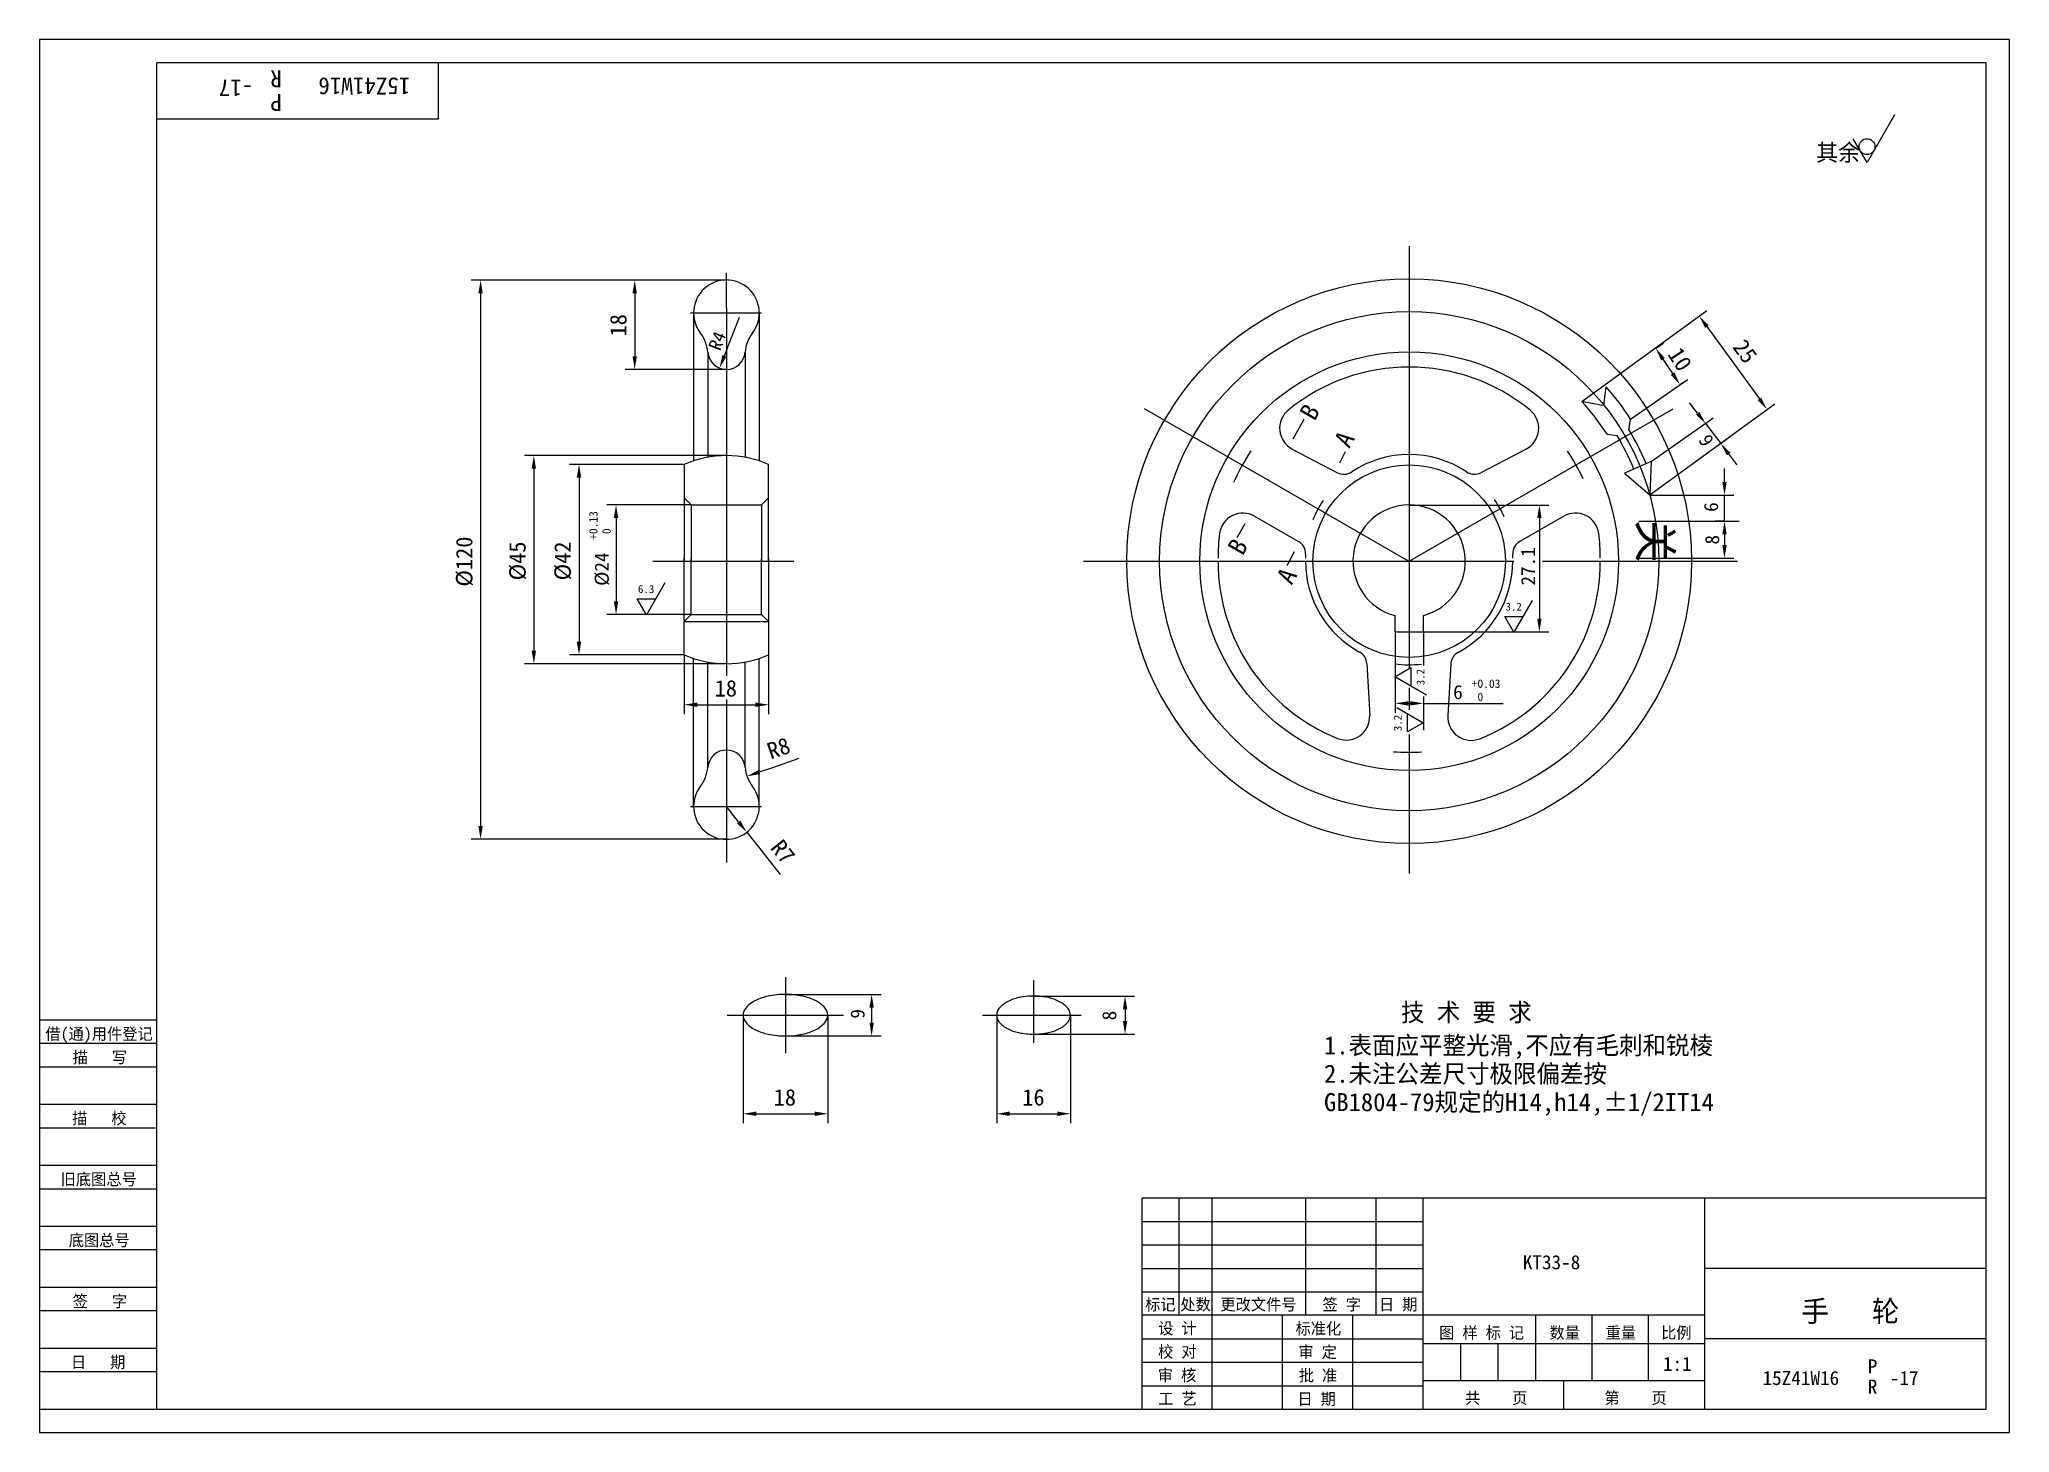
# Model space of a CAD drawing. Header units: metres. Extents: x 0 to 420, y 0 to 297.
import ezdxf

# ---------------------------------------------------------------- set-up
doc = ezdxf.new("R2010")
doc.units = ezdxf.units.M
for name, color, linetype in [('C', 6, 'Continuous'), ('D', 1, 'Continuous'), ('FL', 5, 'Continuous'), ('T', 7, 'Continuous'), ('TL', 4, 'Continuous')]:
    doc.layers.add(name, color=color, linetype=linetype)

# ---------------------------------------------------------------- blocks, each defined once
blk = doc.blocks.new('TUKUN3')
at = {"layer": 'FL'}
for p, q in [((420, 297), (0, 297)), ((0, 297), (0, 0)), ((420, 0), (420, 297)), ((0, 78), (25, 78)), ((0, 70), (25, 70)), ((0, 65), (25, 65)), ((0, 57), (25, 57)), ((0, 52), (25, 52)), ((243, 25), (243, 50)), ((250, 5), (250, 50)), ((270, 25), (270, 50)), ((285, 25), (285, 50)), ((0, 44), (25, 44)), ((235, 45), (295, 45)), ((0, 39), (25, 39)), ((235, 40), (295, 40)), ((235, 35), (295, 35)), ((0, 31), (25, 31)), ((235, 30), (295, 30)), ((0, 26), (25, 26)), ((280, 5), (280, 25)), ((0, 18), (25, 18)), ((235, 20), (295, 20)), ((0, 13), (25, 13)), ((235, 15), (295, 15)), ((235, 10), (295, 10)), ((0, 0), (420, 0))]:
    blk.add_line(p, q, dxfattribs=at)
at = {"layer": 'TL'}
for p, q in [((415, 292), (25, 292)), ((25, 5), (25, 292)), ((85, 292), (85, 280)), ((415, 5), (415, 292)), ((85, 280), (25, 280)), ((0, 88), (25, 88)), ((0, 83), (25, 83)), ((415, 50), (235, 50)), ((235, 50), (235, 5)), ((295, 5), (295, 50)), ((355, 5), (355, 50)), ((415, 35), (355, 35)), ((355, 25), (235, 25)), ((265, 5), (265, 25)), ((319, 11), (319, 25)), ((331, 11), (331, 25)), ((343, 11), (343, 25)), ((295, 19), (355, 19)), ((303, 11), (303, 19)), ((311, 11), (311, 19)), ((415, 20), (355, 20)), ((355, 11), (295, 11)), ((325, 5), (325, 11)), ((0, 5), (415, 5))]:
    blk.add_line(p, q, dxfattribs=at)
at = {"layer": 'T'}
for s, p in [('借(通)用件登记', (1.26, 83.76)), ('描   写', (7.09, 78.76)), ('描   校', (6.98, 65.76)), ('旧底图总号', (4.52, 52.76)), ('底图总号', (6.25, 39.76)), ('签   字', (7.1, 26.76)), ('标记', (235.71, 26.07)), ('处数', (243.22, 26.07)), ('更改文件号', (251.75, 26.07)), ('签 字', (273.53, 26.07)), ('日 期', (285.57, 26.07)), ('设 计', (238.5, 20.99)), ('标准化', (267.77, 20.93)), ('图 样 标 记', (298.4, 20.04)), ('数量', (321.92, 20.04)), ('重量', (333.88, 20.04)), ('比例', (345.7, 20.04)), ('校 对', (238.48, 15.99)), ('审 定', (268.39, 15.93)), ('日   期', (6.72, 13.76)), ('审 核', (238.41, 10.99)), ('批 准', (268.46, 10.93)), ('工 艺', (238.52, 5.99)), ('日 期', (268.18, 5.93)), ('共    页', (303.91, 6.13)), ('第    页', (333.62, 6.13))]:
    blk.add_text(s, height=2.5, dxfattribs=at).set_placement(p)

msp = doc.modelspace()

# ---------------------------------------------------------------- linework, layer by layer
at = {"layer": 'C'}
for p, q in [((292, 252.95), (292, 163.05)), ((146.45, 239.77), (146.45, 247.22)), ((146.45, 239.77), (146.45, 161.32)), ((138.79, 238.69), (153.95, 238.69)), ((291.84, 185.77), (235.55, 218.27)), ((292, 185.77), (348.29, 218.27)), ((130.8, 185.77), (160.85, 185.77)), ((222.61, 185.77), (314.28, 185.77)), ((320.45, 185.77), (362, 185.77)), ((146.45, 156.25), (146.45, 129.77)), ((292, 158.74), (292, 154.09)), ((292, 148.91), (292, 119.22)), ((138.79, 133.49), (153.95, 133.49)), ((146.45, 129.77), (146.45, 121.56)), ((159.03, 97.11), (159.03, 80.88)), ((211.93, 96.37), (211.93, 83.09)), ((146.64, 88.99), (171.42, 88.99)), ((201.06, 88.99), (222.07, 88.99))]:
    msp.add_line(p, q, dxfattribs=at)
msp.add_circle((292, 185.77), 53.19, dxfattribs=at)
at = {"layer": 'D'}
for p, q in [((395.47, 280.9), (389.61, 270.76)), ((389.61, 270.76), (386.68, 275.83)), ((124.9, 245.69), (92.05, 245.69)), ((146.45, 245.69), (124.9, 245.69)), ((94.05, 242.89), (94.05, 129.29)), ((126.9, 242.89), (126.9, 229.46)), ((147.05, 232.15), (149.28, 237.82)), ((328.79, 219.83), (355.44, 239.21)), ((355.47, 235.77), (366.66, 220.38)), ((146.02, 229.55), (147.05, 232.15)), ((344.56, 231.16), (346.22, 232.27)), ((346.11, 228.83), (348.16, 225.75)), ((146.45, 226.66), (124.9, 226.66)), ((339.2, 216.03), (351.26, 224.4)), ((349.72, 223.42), (351.38, 224.52)), ((343.28, 199.91), (369.93, 219.29)), ((353.49, 217.31), (351.79, 219.54)), ((343.58, 207.04), (356.76, 216.23)), ((355.19, 215.09), (356.78, 216.3)), ((355.19, 215.09), (358.41, 210.85)), ((358.41, 210.85), (360.01, 212.06)), ((146.45, 208.27), (103.41, 208.27)), ((137.45, 206.39), (113.03, 206.39)), ((360.11, 208.62), (361.81, 206.39)), ((361.81, 206.39), (361.86, 206.32)), ((105.41, 205.47), (105.41, 166.71)), ((115.03, 203.59), (115.03, 168.58)), ((359.22, 205.47), (359.22, 205.56)), ((359.22, 202.67), (359.22, 205.47)), ((138.93, 197.76), (120.93, 197.76)), ((292, 197.74), (321.76, 197.74)), ((343.27, 199.87), (361.22, 199.87)), ((359.22, 194.27), (359.22, 199.87)), ((122.93, 194.96), (122.93, 177.21)), ((319.76, 194.94), (319.76, 173.48)), ((340.97, 194.27), (362.38, 194.27)), ((359.22, 194.27), (357.22, 194.27)), ((359, 194.27), (361.22, 194.27)), ((359.22, 191.47), (359.22, 188.67)), ((359.22, 191.47), (359.22, 189.21)), ((340.97, 186.41), (361.22, 186.41)), ((133.3, 181.12), (129.39, 174.36)), ((127.44, 177.74), (131.35, 177.74)), ((129.39, 174.36), (127.44, 177.74)), ((318.23, 177.37), (314.33, 170.61)), ((138.93, 174.41), (120.93, 174.41)), ((312.38, 173.99), (316.28, 173.99)), ((314.33, 170.61), (312.38, 173.99)), ((289.01, 170.68), (289.01, 153.46)), ((295.06, 170.68), (295.06, 163.51)), ((295.06, 170.68), (321.76, 170.68)), ((146.45, 163.91), (103.41, 163.91)), ((137.45, 165.78), (113.03, 165.78)), ((137.45, 165.78), (137.45, 153.17)), ((155.45, 165.78), (155.45, 153.17)), ((288.96, 161.12), (292.34, 163.07)), ((295.72, 157.21), (288.96, 161.12)), ((292.34, 163.07), (292.34, 159.16)), ((291.81, 155.46), (292.26, 155.46)), ((295.06, 156.95), (295.06, 153.46)), ((295.06, 155.46), (312.01, 155.46)), ((140.25, 155.17), (152.65, 155.17)), ((289.39, 154.56), (295.02, 151.31)), ((291.64, 149.36), (291.64, 153.26)), ((295.02, 151.31), (291.64, 149.36)), ((295.06, 153.46), (295.06, 149.72)), ((156.38, 141.82), (161.99, 143.74)), ((153.5, 140.83), (156.38, 141.82)), ((149.05, 130.19), (146.45, 133.49)), ((146.45, 126.49), (92.05, 126.49)), ((150.78, 127.99), (154.26, 123.6)), ((154.26, 123.6), (157.93, 118.95)), ((159.03, 93.42), (179.41, 93.42)), ((211.93, 93.06), (233.44, 93.06)), ((150.02, 88.99), (150.02, 65.97)), ((168.05, 88.99), (168.05, 65.97)), ((177.41, 90.62), (177.41, 87.36)), ((204.07, 88.99), (204.07, 65.97)), ((219.81, 88.99), (219.81, 65.97)), ((231.44, 90.26), (231.44, 87.72)), ((159.03, 84.56), (179.41, 84.56)), ((211.93, 84.92), (233.44, 84.92)), ((152.82, 67.97), (165.25, 67.97)), ((206.87, 67.97), (217.01, 67.97))]:
    msp.add_line(p, q, dxfattribs=at)
msp.add_circle((389.61, 274.14), 1.69, dxfattribs=at)
for points in [[(93.58, 242.89), (94.51, 242.89), (94.05, 245.69)], [(126.44, 242.89), (127.37, 242.89), (126.9, 245.69)], [(355.85, 236.05), (355.09, 235.5), (353.82, 238.04)], [(346.5, 229.09), (345.72, 228.57), (344.56, 231.16)], [(126.44, 229.46), (127.37, 229.46), (126.9, 226.66)], [(146.46, 229.38), (145.59, 229.72), (145, 226.94)], [(348.55, 226.01), (347.78, 225.49), (349.72, 223.42)], [(367.04, 220.66), (366.28, 220.11), (368.31, 218.12)], [(353.86, 217.6), (353.12, 217.03), (355.19, 215.09)], [(360.48, 208.9), (359.74, 208.34), (358.41, 210.85)], [(104.94, 205.47), (105.87, 205.47), (105.41, 208.27)], [(114.56, 203.59), (115.5, 203.59), (115.03, 206.39)], [(358.76, 202.67), (359.69, 202.67), (359.22, 199.87)], [(122.46, 194.96), (123.39, 194.96), (122.93, 197.76)], [(319.29, 194.94), (320.23, 194.94), (319.76, 197.74)], [(358.76, 191.47), (359.69, 191.47), (359.22, 194.27)], [(358.76, 191.47), (359.69, 191.47), (359.22, 194.27)], [(358.76, 189.21), (359.69, 189.21), (359.22, 186.41)], [(122.46, 177.21), (123.39, 177.21), (122.93, 174.41)], [(319.29, 173.48), (320.23, 173.48), (319.76, 170.68)], [(114.56, 168.58), (115.5, 168.58), (115.03, 165.78)], [(104.94, 166.71), (105.87, 166.71), (105.41, 163.91)], [(140.25, 155.63), (140.25, 154.7), (137.45, 155.17)], [(152.65, 155.63), (152.65, 154.7), (155.45, 155.17)], [(291.81, 155.92), (291.81, 154.99), (289.01, 155.46)], [(292.26, 155.92), (292.26, 154.99), (295.06, 155.46)], [(153.66, 140.39), (153.35, 141.27), (150.86, 139.92)], [(148.68, 129.9), (149.41, 130.48), (150.78, 127.99)], [(93.58, 129.29), (94.51, 129.29), (94.05, 126.49)], [(176.95, 90.62), (177.88, 90.62), (177.41, 93.42)], [(230.97, 90.26), (231.91, 90.26), (231.44, 93.06)], [(176.95, 87.36), (177.88, 87.36), (177.41, 84.56)], [(230.97, 87.72), (231.91, 87.72), (231.44, 84.92)], [(152.82, 68.44), (152.82, 67.5), (150.02, 67.97)], [(165.25, 68.44), (165.25, 67.5), (168.05, 67.97)], [(206.87, 68.44), (206.87, 67.5), (204.07, 67.97)], [(217.01, 68.44), (217.01, 67.5), (219.81, 67.97)]]:
    msp.add_solid(points, dxfattribs=at)
at = {"layer": 'TL'}
for p, q in [((139.45, 238.69), (139.45, 207.15)), ((153.45, 238.69), (153.45, 207.15)), ((142.48, 230.31), (142.48, 207.91)), ((150.45, 230.33), (150.45, 207.91)), ((333.48, 218.99), (334.02, 222.9)), ((333.21, 218.99), (328.79, 219.83)), ((269.54, 215.99), (267.18, 211.81)), ((338.81, 213.73), (339.2, 216.03)), ((334.2, 212.81), (336.32, 212.54)), ((137.45, 206.39), (137.45, 199.25)), ((155.45, 199.25), (155.45, 206.39)), ((267.08, 209.66), (276.7, 204.63)), ((278.38, 209.07), (277.13, 206.63)), ((316.92, 209.66), (307.3, 204.63)), ((343.58, 207.04), (337.94, 204.5)), ((343.58, 207.04), (343.28, 199.91)), ((337.94, 204.5), (343.28, 199.91)), ((137.44, 199.26), (138.93, 197.76)), ((137.45, 199.08), (137.45, 185.77)), ((138.93, 197.76), (138.93, 185.82)), ((138.93, 197.76), (153.95, 197.76)), ((155.45, 199.26), (153.95, 197.76)), ((153.95, 197.76), (153.95, 185.82)), ((155.45, 197.77), (155.45, 199.24)), ((155.45, 185.77), (155.45, 197.77)), ((256.99, 193.73), (255.28, 190.71)), ((259.03, 195.36), (268.42, 189.99)), ((324.97, 195.36), (315.58, 189.99)), ((137.45, 173.1), (137.45, 186.41)), ((138.93, 174.41), (138.93, 186.35)), ((153.95, 174.41), (153.95, 186.35)), ((155.45, 186.41), (155.45, 174.41)), ((267.46, 187.78), (265.93, 184.78)), ((137.44, 172.92), (138.93, 174.41)), ((137.45, 172.93), (155.31, 172.93)), ((137.45, 165.78), (137.45, 172.93)), ((138.93, 174.41), (153.95, 174.41)), ((155.45, 172.92), (153.95, 174.41)), ((155.45, 174.41), (155.45, 172.93)), ((155.45, 172.92), (155.45, 165.78)), ((289.01, 170.68), (289.01, 174.17)), ((295.06, 170.68), (295.06, 174.19)), ((289.01, 170.68), (295.06, 170.68)), ((139.45, 133.49), (139.45, 165.02)), ((142.48, 141.86), (142.48, 164.26)), ((150.45, 141.84), (150.45, 164.26)), ((153.45, 133.49), (153.45, 165.02)), ((282.99, 163.9), (283.59, 152.9)), ((300.85, 163.81), (300.26, 152.84))]:
    msp.add_line(p, q, dxfattribs=at)
for points in [[(159.03, 93.42, 0.05), (155.38, 93.05, 0.06), (152.66, 92.12, 0.1), (150.56, 90.48, 0.18), (150.02, 88.99, 0.18), (150.56, 87.49, 0.1), (152.66, 85.85, 0.06), (155.38, 84.92, 0.05), (159.03, 84.56, 0.05), (162.68, 84.92, 0.06), (165.41, 85.85, 0.1), (167.5, 87.49, 0.18), (168.05, 88.99, 0.18), (167.5, 90.48, 0.1), (165.41, 92.12, 0.06), (162.68, 93.05, 0.05)], [(211.93, 93.06, 0.05), (208.75, 92.72, 0.07), (206.37, 91.86, 0.1), (204.55, 90.38, 0.17), (204.07, 88.99, 0.17), (204.55, 87.6, 0.1), (206.37, 86.11, 0.07), (208.75, 85.26, 0.05), (211.93, 84.92, 0.05), (215.1, 85.26, 0.07), (217.49, 86.11, 0.1), (219.31, 87.6, 0.17), (219.79, 88.99, 0.17), (219.31, 90.38, 0.1), (217.49, 91.86, 0.07), (215.1, 92.72, 0.05)]]:
    msp.add_lwpolyline(points, format="xyb", close=True, dxfattribs=at)
for radius in [60.19, 44.63, 20.53]:
    msp.add_circle((292, 185.77), radius, dxfattribs=at)
for centre, radius, start, end in [((146.45, 238.69), 7, 322.98, 217.29), ((134.51, 229.6), 8, 5.1, 37.29), ((158.42, 229.65), 8, 142.98, 175.18), ((146.46, 230.66), 4, 185.1, 355.18), ((292, 186.41), 40.75, 50.77, 129.23), ((291.84, 185.77), 56.2, 32.59, 41.36), ((291.84, 185.77), 50.25, 32.56, 42.67), ((269.39, 214.1), 5, 129.23, 242.38), ((314.61, 214.1), 5, 297.62, 50.77), ((292, 185.77), 51.78, 22.28, 31.13), ((292, 185.77), 54.61, 22.38, 30.96), ((146.45, 185.77), 22.5, 66.42, 113.58), ((292, 186.41), 40.75, 145.85, 156.68), ((292, 186.41), 22.09, 56.33, 123.67), ((292, 186.41), 40.75, 24.56, 34), ((278.09, 207.29), 3, 242.38, 303.67), ((305.91, 207.29), 3, 236.33, 297.62), ((292, 186.41), 22.09, 146.24, 158.3), ((292, 185.77), 11.98, 284.78, 255.54), ((292, 186.41), 22.09, 23.45, 34.46), ((256.55, 191.02), 5, 60.25, 172.59), ((327.45, 191.02), 5, 7.41, 119.75), ((292, 186.41), 40.75, 172.59, 180), ((266.93, 187.39), 3, 357.75, 60.25), ((317.07, 187.39), 3, 119.75, 182.25), ((292, 186.41), 40.75, 0, 7.41), ((292, 185.77), 40.75, 180, 247.97), ((292, 186.41), 22.09, 177.75, 180), ((292, 185.77), 22.09, 180, 241.41), ((292, 185.77), 22.09, 298.17, 0), ((292, 185.77), 40.75, 291.75, 0), ((292, 186.41), 22.09, 0, 2.25), ((146.45, 186.41), 22.5, 246.42, 293.58), ((279.99, 163.74), 3, 3.11, 61.41), ((292, 185.77), 22.09, 262.02, 276.77), ((303.85, 163.65), 3, 118.17, 176.89), ((278.59, 152.63), 5, 247.97, 3.11), ((305.25, 152.57), 5, 176.89, 291.75), ((146.46, 141.51), 4, 4.82, 174.9), ((292, 185.77), 40.75, 265.34, 273.84), ((134.51, 142.57), 8, 322.71, 354.9), ((158.42, 142.52), 8, 184.82, 217.02), ((146.45, 133.49), 7, 142.71, 37.02)]:
    msp.add_arc(centre, radius, start, end, dxfattribs=at)

# ---------------------------------------------------------------- block references
at = {"layer": 'D'}
msp.add_blockref('TUKUN3', (0, 0), dxfattribs=at)

# ---------------------------------------------------------------- texts
for s, height, rotation, p in [('R', 3.6, 180, (51.68, 290.38)), ('-17', 3.6, 180, (45.58, 288.44)), ('15Z41W16', 3.6, 180, (79.06, 288.83)), ('P', 3.6, 180, (51.68, 285.34)), ('18', 3.5, 90, (125.15, 233.68)), ('R4', 2.8, 68.52, (145.1, 230.45)), ('10', 3.5, 303.03, (346.98, 229.88)), ('25', 3.5, 306.03, (360.81, 231.4)), ('B', 3.9, 60, (271.81, 215.47)), ('A', 3.9, 60, (279.21, 209.67)), ('6', 3, 120, (357.1, 211.34)), ('6', 3, 90, (357.86, 196.29)), ('+0.13', 1.8, 90, (118.98, 190.32)), ('%%c120', 3.5, 90, (92.3, 180.34)), ('%%C45', 3.5, 90, (103.66, 181.67)), ('%%c42', 3.5, 90, (113.28, 181.67)), (' 0', 1.8, 90, (121.8, 190.32)), ('B', 3.9, 60, (256.48, 186.76)), ('8', 3, 90, (358.08, 189.32)), ('%%c24', 3, 90, (121.38, 180.51)), ('27.1', 3, 90, (318.85, 180.58)), ('A', 3.9, 60, (266.93, 180.53)), ('3.2', 1.7, 90, (295.27, 159.33)), ('3.2', 1.7, 90, (290.41, 149.53)), ('R8', 3.5, 18.95, (155.9, 143.5)), ('R7', 3.5, 308.31, (155.68, 124.61)), ('9', 3, 90, (175.91, 88.26)), ('8', 3, 90, (229.57, 87.88))]:
    msp.add_text(s, height=height, rotation=rotation, dxfattribs=at).set_placement(p)
for s, height, p in [('其余', 3.6, (378.76, 271.09)), ('6.3', 1.7, (127.61, 178.97)), ('3.2', 1.7, (312.55, 175.22)), ('18', 3.5, (143.95, 156.92)), ('+0.03', 1.8, (305.34, 158.76)), ('6', 3, (301.38, 156.36)), (' 0', 1.8, (305.34, 155.94)), ('技 术 要 求', 3.85, (290.26, 87.67)), ('1.表面应平整光滑,不应有毛刺和锐棱', 3.85, (273.85, 80.63)), ('2.未注公差尺寸极限偏差按', 3.85, (273.85, 74.58)), ('18', 3.5, (156.53, 69.72)), ('16', 3.5, (209.52, 69.72)), ('GB1804-79规定的H14,h14,%%P1/2IT14', 3.85, (273.85, 68.53)), ('KT33-8', 3, (316.23, 34.82)), ('手   轮', 4.5, (375.61, 23.63)), ('1:1', 3, (346.1, 13.15)), ('15Z41W16', 3, (367.34, 10.14)), ('P', 3, (389.76, 12.62)), ('-17', 3, (394.49, 10.14)), ('R', 3, (389.76, 8.28))]:
    msp.add_text(s, height=height, dxfattribs=at).set_placement(p)
at = {"layer": 'TL'}
msp.add_text('关', height=7, rotation=270, dxfattribs=at).set_placement((340.96, 194.56))

doc.saveas('drawing.dxf')
